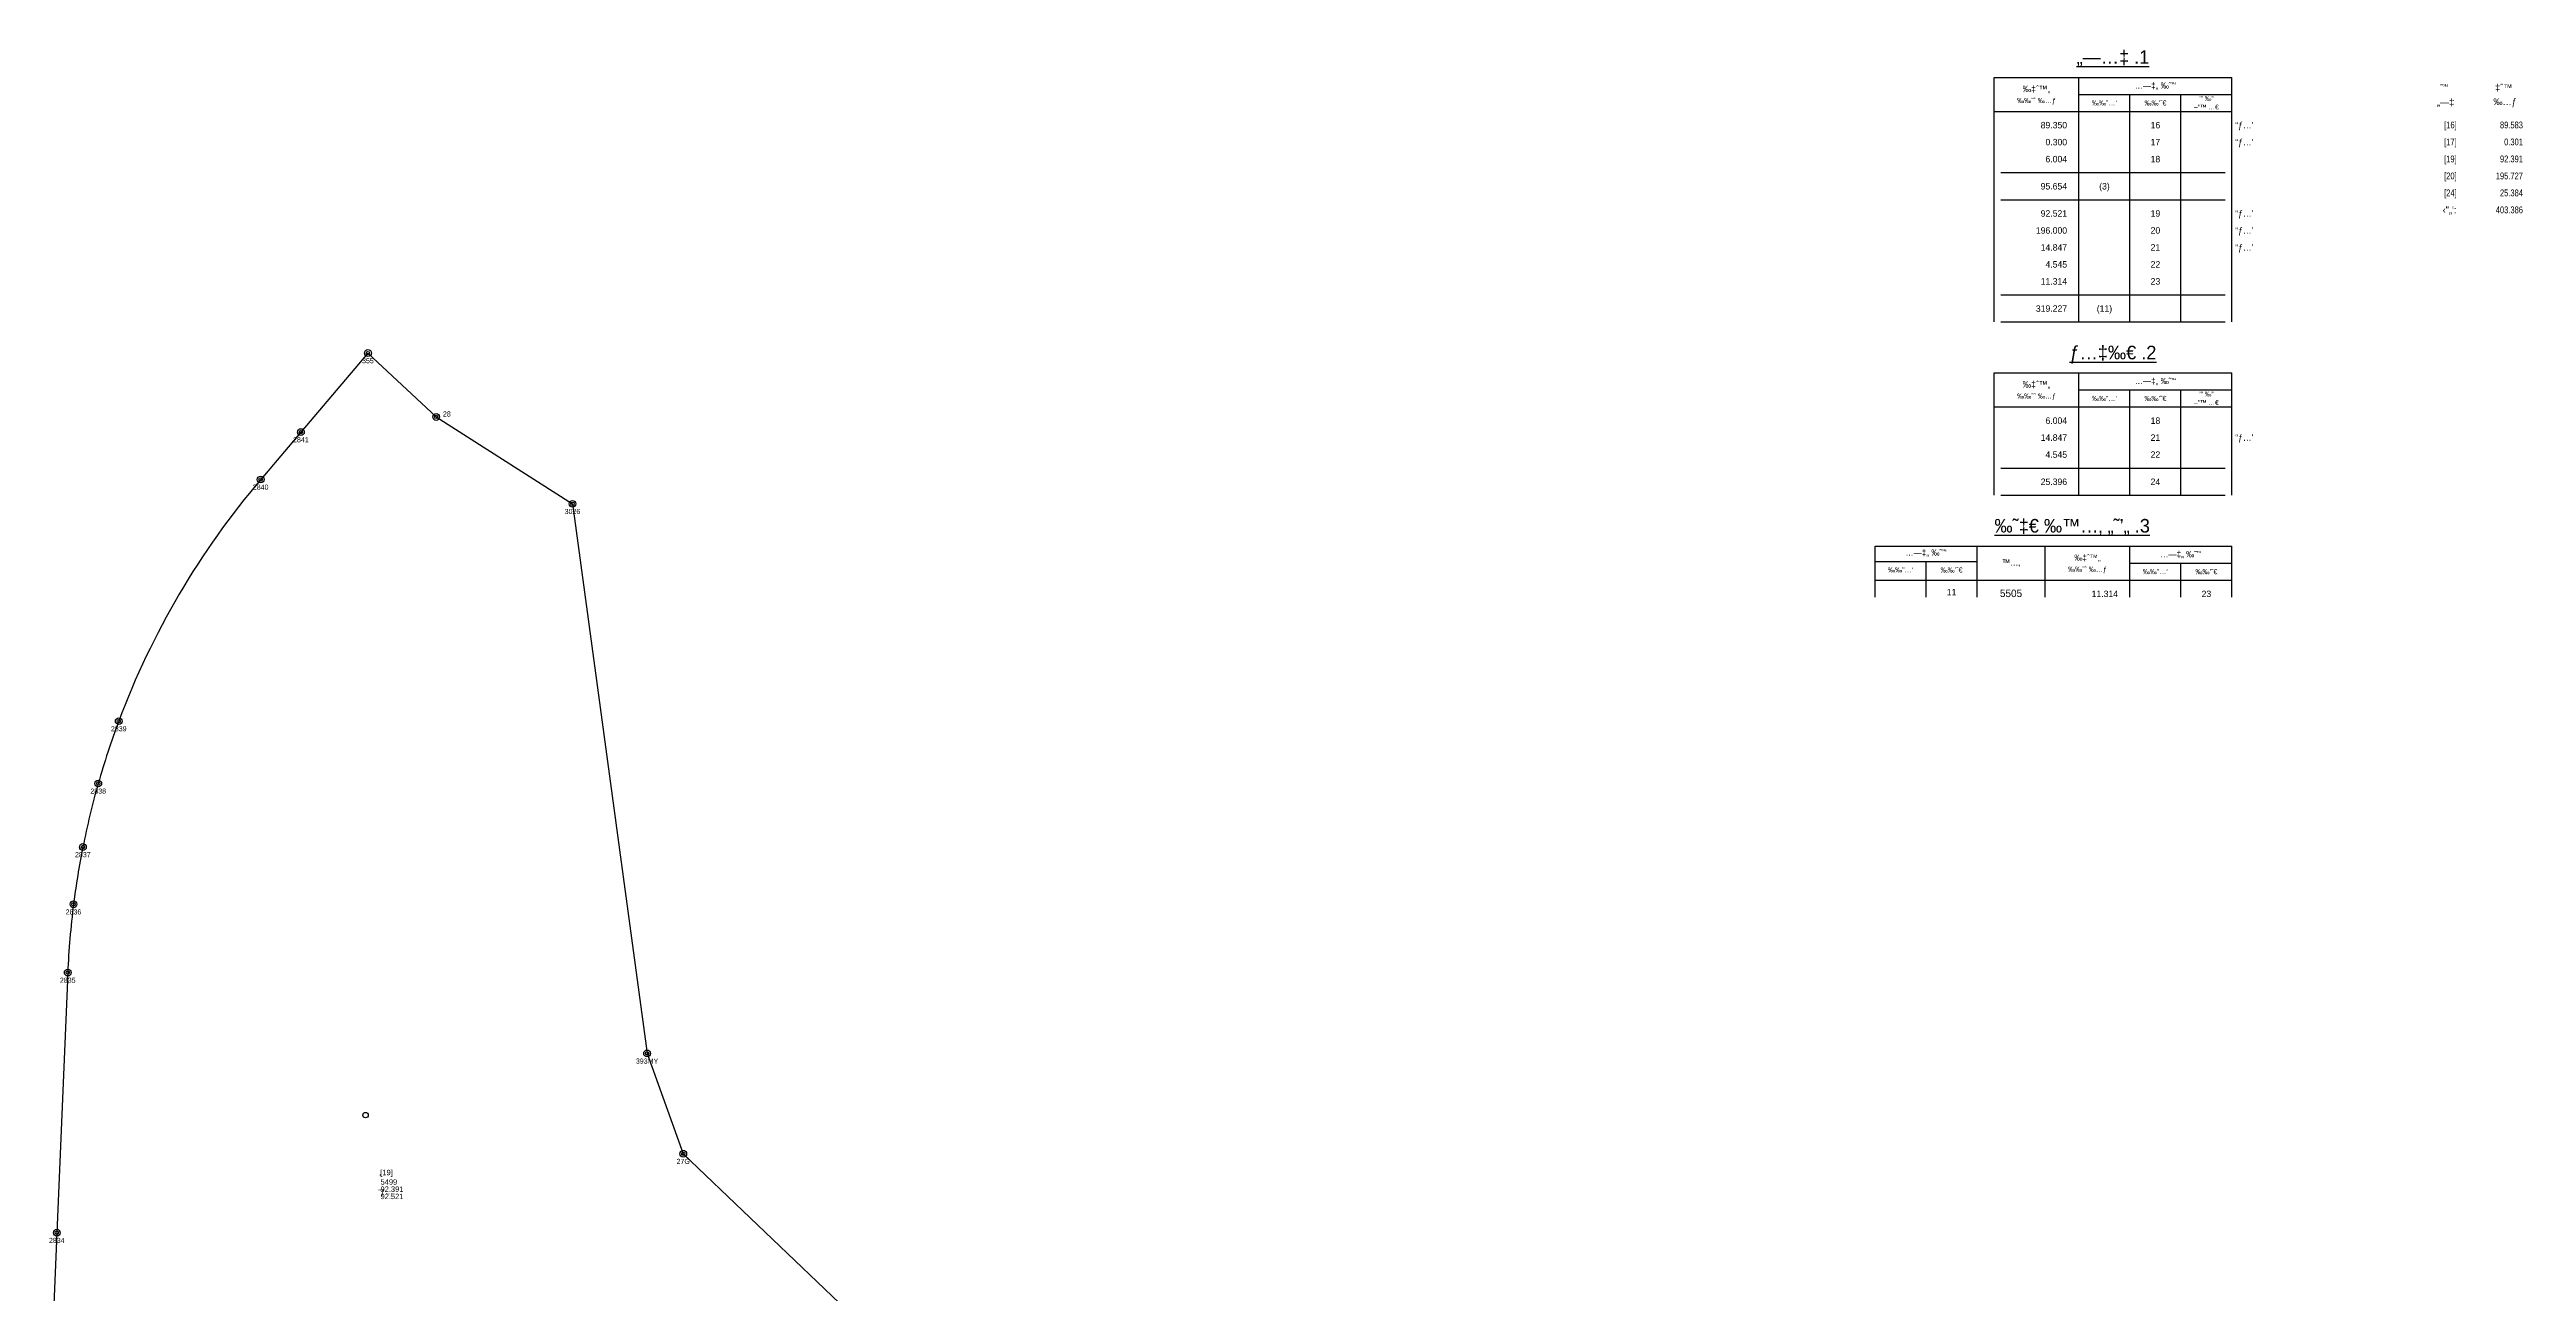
# Model space of a CAD drawing. Extents: x 197104 to 198332, y 664734 to 665998.
# Drawn here: x 197421 to 198332, y 665540 to 665998 of the extents above; entities that cross this region are included whole.
import ezdxf
from ezdxf.enums import TextEntityAlignment as Align

# ---------------------------------------------------------------- set-up
doc = ezdxf.new("R2010")
doc.units = 0
doc.header["$LTSCALE"] = 37.5
for name, color, linetype in [('DEF_POINT', 7, 'Continuous'), ('SRVS006', 2, 'Continuous'), ('UD_PCLP001', 7, 'EBB_LINE'), ('UD_PCLP004', 3, 'Continuous'), ('UD_PCLS008', 2, 'Continuous'), ('UD_PCLS011', 7, 'Continuous'), ('UD_REP_TABLES', 7, 'Continuous'), ('UD_SRVS006', 2, 'Continuous')]:
    doc.layers.add(name, color=color, linetype=linetype)
doc.layers.get('SRVS006').off()
doc.styles.add('HEBTXT', font='HEBTXT.shx')
doc.linetypes.add('EBB_LINE', pattern='A,0.25,[102,udShapes.shx,S=0.02,R=0,X=0,Y=0],0.5,[102,udShapes.shx,S=0.02,R=180,X=0,Y=0],0.25', length=1)

# ---------------------------------------------------------------- blocks, each defined once
blk = doc.blocks.new('SRVS006')
for radius in [1, 0.5]:
    blk.add_circle((0, 0), radius)
at = {"layer": 'DEFPOINTS'}
blk.add_circle((0, 0), 0.003, dxfattribs=at)
at = {"style": 'HEBTXT'}
blk.add_attdef('NAME', text='', height=1.5, dxfattribs=at).set_placement((-0.01061771158461511, -2.996116567604872), align=Align.CENTER)
for tag, p, flags in [('KIND', (0, -5.094272004600043), 1), ('HEIGHT', (0, -7.052192173242815), 1), ('SOURCE-CODE', (0, -9.010112341885588), 9), ('UDKIND', (0, -15.23796968273331), 9), ('MARK-CODE', (0, -10.96803251052836), 9), ('KIND_2', (0, -13.1523398847954), 9)]:
    blk.add_attdef(tag, p, '', height=1.5, dxfattribs=dict(at, flags=flags))
blk = doc.blocks.new('PCLS008')
at = {"layer": 'DEF_POINT'}
for p, q in [((0.1084545766352676, 0), (-0.1084545766352676, 0)), ((0, -0.1084545766352676), (0, 0.1084545766352676))]:
    blk.add_line(p, q, dxfattribs=at)
at = {"style": 'HEBTXT'}
blk.add_attdef('PARCEL', text='', height=1.5, dxfattribs=at).set_placement((0, 0.6999999999970897), align=Align.MIDDLE_CENTER)
at = {"style": 'HEBTXT', "flags": 1}
for tag, p in [('AREA_LEGAL', (0, -5.900000000001455)), ('AREA_CALC', (0, -3.900000000001455)), ('BLOCK', (0, -1.900000000001455)), ('LAND_USE', (0, -12.5)), ('CAPTION', (-0.1651017121039331, -14.19119258294813)), ('PLAN', (0, -10.5)), ('LOT', (0, -8.5))]:
    blk.add_attdef(tag, text='', height=1.5, dxfattribs=at).set_placement(p, align=Align.CENTER)
blk = doc.blocks.new('MRK')
blk.add_circle((0, 0), 1)
blk = doc.blocks.new('SU76_40')
for p, q in [((-70, 5), (0, 5)), ((-70, -5), (-70, 5)), ((-45, -5), (-45, 5)), ((-45, 0), (0, 0)), ((-30, -5), (-30, 0)), ((-15, -5), (-15, 0)), ((0, -5), (0, 5)), ((-70, -5), (0, -5))]:
    blk.add_line(p, q)
at = {"color": 2, "style": 'HEBTXT'}
for s, height, p in [('‰‡ˆ™„', 1.9, (-57.5, 1.5)), ('…—‡„ ‰˜”‘', 1.8, (-22.5, 2.5)), ('‰‰˜ˆ ‰…ƒ', 1.5, (-57.5, -2)), ('‰‰”…‘', 1.5, (-37.5, -2.5)), ('‰‰’˜€', 1.5, (-22.5, -2.5)), ('–"™ …€', 1.399999999999999, (-7.500235000000003, -3.725256000000001)), ('’" ‰”', 1.399999999999999, (-7.500235000000003, -1.225256000000001))]:
    blk.add_text(s, height=height, dxfattribs=at).set_placement(p, align=Align.MIDDLE)
at = {"style": 'HEBTXT'}
blk.add_attdef('TAB_NAME', text='', height=4, dxfattribs=at).set_placement((-35, 9), align=Align.CENTER)
blk = doc.blocks.new('SU76_41')
for p, q in [((-70, -5), (-70, 0)), ((-45, -5), (-45, 0)), ((-30, -5), (-30, 0)), ((-15, -5), (-15, 0)), ((0, -5), (0, 0))]:
    blk.add_line(p, q)
at = {"color": 2, "style": 'HEBTXT'}
blk.add_attdef('HN_AREA', text='', height=1.9, dxfattribs=at).set_placement((-48.5, -5), align=Align.RIGHT)
for tag, p in [('HN_FINAL', (-37.5, -5)), ('HN_TEMP', (-22.5, -5)), ('HN_TAB', (-7.5, -5))]:
    blk.add_attdef(tag, text='', height=1.9, dxfattribs=at).set_placement(p, align=Align.CENTER)
blk.add_attdef('REMARK', (1, -5), '', height=1.9, dxfattribs=at)
blk = doc.blocks.new('SU76_42')
for p, q in [((-70, -11), (-70, 0)), ((-45, -11), (-45, 0)), ((-30, -11), (-30, 0)), ((-15, -11), (-15, 0)), ((0, -11), (0, 0)), ((-68, -3), (-2, -3)), ((-68, -11), (-2, -11))]:
    blk.add_line(p, q)
at = {"color": 2, "style": 'HEBTXT'}
blk.add_attdef('HN_AREA', text='', height=1.9, dxfattribs=at).set_placement((-48.50000000000001, -8), align=Align.RIGHT)
for tag, p in [('HN_FINAL', (-37.5, -8)), ('HN_TEMP', (-22.5, -8)), ('HN_TAB', (-7.5, -8))]:
    blk.add_attdef(tag, text='', height=1.9, dxfattribs=at).set_placement(p, align=Align.CENTER)
blk.add_attdef('REMARK', (1, -8), '', height=2.5, dxfattribs=at)
blk = doc.blocks.new('SU76_45')
for p, q in [((-105, -5), (-105, 5)), ((-105, 5), (0, 5)), ((-105, 0.5), (-75, 0.5)), ((-90, -5), (-90, 0.5)), ((-75, -5), (-75, 5)), ((-55, -5), (-55, 5)), ((-30, -5), (-30, 5)), ((-30, 0), (0, 0)), ((-15, -5), (-15, 0)), ((0, -5), (0, 5)), ((-105, -5), (0, -5))]:
    blk.add_line(p, q)
at = {"color": 2, "style": 'HEBTXT'}
for s, height, p in [('…—‡„ ‰˜”‘', 1.8, (-90, 3)), ('™…‚', 1.8, (-65, 0)), ('‰‡ˆ™„', 1.8, (-42.5, 1.5)), ('…—‡„ ‰˜”‘', 1.8, (-15, 2.5)), ('‰‰”…‘', 1.5, (-97.5, -2)), ('‰‰’˜€', 1.5, (-82.5, -2)), ('‰‰˜ˆ ‰…ƒ', 1.5, (-42.5, -2)), ('‰‰”…‘', 1.5, (-22.5, -2.5)), ('‰‰’˜€', 1.5, (-7.5, -2.5))]:
    blk.add_text(s, height=height, dxfattribs=at).set_placement(p, align=Align.MIDDLE)
at = {"style": 'HEBTXT'}
blk.add_attdef('TAB_NAME', text='', height=4, dxfattribs=at).set_placement((-47, 9), align=Align.CENTER)
blk = doc.blocks.new('SU76_46')
for p, q in [((-105, -5), (-105, 0)), ((-90, -5), (-90, 0)), ((-75, -5), (-75, 0)), ((-55, -5), (-55, 0)), ((-30, -5), (-30, 0)), ((-15, -5), (-15, 0)), ((0, -5), (0, 0))]:
    blk.add_line(p, q)
at = {"color": 2, "style": 'HEBTXT'}
for tag, height, p in [('HN_FINAL2', 1.9, (-97.5, -4.5)), ('HN_TEMP2', 1.9, (-82.5, -4.5)), ('SU_GUS', 2.2, (-65, -5)), ('HN_FINAL', 1.9, (-22.5, -5)), ('HN_TEMP', 1.9, (-7.5, -5))]:
    blk.add_attdef(tag, text='', height=height, dxfattribs=at).set_placement(p, align=Align.CENTER)
blk.add_attdef('HN_AREA', text='', height=1.9, dxfattribs=at).set_placement((-33.5, -5), align=Align.RIGHT)
blk.add_attdef('REMARK', (1, -5), '', height=2.5, dxfattribs=at)
blk = doc.blocks.new('SU76_47')
at = {"color": 2, "style": 'HEBTXT'}
for s, p in [('˜”‘', (-25.66642035605037, 1.969708602991886)), ('‡ˆ™', (-8.146814726147568, 1.969708602991886)), ('„—‡', (-25.27361087827012, -2.428405051468871)), ('‰…ƒ', (-7.75400524836732, -2.428405051468871))]:
    blk.add_text(s, height=2, dxfattribs=at).set_placement(p, align=Align.MIDDLE)
blk = doc.blocks.new('SU76_48')
at = {"color": 2, "style": 'HEBTXT', "width": 0.8}
for tag, p in [('HN_NUMB', (-22, -5)), ('HN_AREA', (-2.5, -5))]:
    blk.add_attdef(tag, text='', height=2, dxfattribs=at).set_placement(p, align=Align.RIGHT)
blk = doc.blocks.new('SU76_49')
at = {"color": 0, "style": 'HEBTXT'}
blk.add_text('‹"„‘:', height=2, dxfattribs=at).set_placement((-22.04888350659973, -5), align=Align.RIGHT)
at = {"color": 0, "style": 'HEBTXT', "width": 0.8}
blk.add_attdef('HN_AREA', text='', height=2, dxfattribs=at).set_placement((-2.5, -5), align=Align.RIGHT)

msp = doc.modelspace()

# ---------------------------------------------------------------- linework, layer by layer
at = {"layer": 'UD_PCLP001'}
for p, q in [((197538.374, 665886.122), (197513.701, 665857.034)), ((197563.46, 665862.61), (197538.374, 665886.122)), ((197513.701, 665857.034), (197498.903, 665839.592)), ((197563.46, 665862.61), (197563.4727182385, 665862.6018930008)), ((197563.4727182385, 665862.6018930008), (197613.627, 665830.632)), ((197427.93, 665658.112), (197423.9, 665562.36)), ((197423.9, 665562.36), (197422.18, 665521.28))]:
    msp.add_line(p, q, dxfattribs=at)
for centre, radius, start, end in [((197727.6655569149, 665645.5087896113), 300.001, 139.6885725586814, 159.4825360231799), ((197727.6691097002, 665645.5154302847), 300.002, 159.4839616569693, 164.097764709322), ((197727.6730859542, 665645.5293882476), 300.002, 164.1005365233464, 168.6968104756566), ((197727.6637429547, 665645.4826639513), 300.002, 168.6877101989504, 172.7685987897186), ((197727.6671962546, 665645.5098896447), 300.002, 172.7738401397093, 177.5924818653561)]:
    msp.add_arc(centre, radius, start, end, dxfattribs=at)
at = {"layer": 'UD_PCLP004'}
for p, q in [((197613.627, 665830.632), (197641.062, 665628.358)), ((197641.062, 665628.358), (197654.374, 665591.436)), ((197654.374, 665591.436), (197743.169, 665506.621))]:
    msp.add_line(p, q, dxfattribs=at)

# ---------------------------------------------------------------- block references
at = {"layer": 'SRVS006', "xscale": 1.25, "yscale": 1.25, "zscale": 1.25}
for p in [(197538.374, 665886.122), (197563.46, 665862.61), (197513.701, 665857.034), (197498.903, 665839.592), (197613.627, 665830.632), (197446.695, 665750.657), (197439.148, 665727.715), (197433.49, 665704.33), (197430.048, 665683.246), (197427.93, 665658.112), (197641.062, 665628.358), (197654.374, 665591.436), (197423.9, 665562.36)]:
    msp.add_blockref('SRVS006', p, dxfattribs=at)
at = {"layer": 'UD_PCLS008'}
ref = msp.add_blockref('PCLS008', (197543.0024648376, 665583.5229879274), dxfattribs=dict(at, xscale=1.329742215937973, yscale=1.329742215937973, zscale=1.329742215937973))
ref.add_attrib('PARCEL', '[19]', dxfattribs={"layer": '0', "height": 1.994613323906959, "rotation": 359.9999995728566, "style": 'HEBTXT'}).set_placement((197545.1934943419, 665584.5405612778), align=Align.MIDDLE_CENTER)
ref.add_attrib('BLOCK', '5499', (197543.0024648376, 665580.065658166), dxfattribs={"layer": '0', "height": 1.994613323906959, "rotation": 359.9999995728566, "style": 'HEBTXT'})
ref.add_attrib('AREA_CALC', '92.391', (197543.0024648376, 665577.4061737341), dxfattribs={"layer": '0', "height": 1.994613323906959, "rotation": 359.9999995728566, "style": 'HEBTXT'})
ref.add_attrib('AREA_LEGAL', '92.521', (197543.0024648376, 665574.7466893023), dxfattribs={"layer": '0', "height": 1.994613323906959, "rotation": 359.9999995728566, "style": 'HEBTXT'})
ref.add_attrib('LAND_USE', '“ƒ…’', (197542.2448462417, 665576.531048046), dxfattribs={"layer": '0', "height": 1.994613323906959, "rotation": 359.9999995728566, "style": 'HEBTXT'})
at = {"layer": 'UD_PCLS011'}
msp.add_blockref('MRK', (197537.4862951442, 665605.6456802768), dxfattribs=at)
at = {"layer": 'UD_REP_TABLES', "xscale": 1.25, "yscale": 1.25}
for name, p, values in [('SU76_40', (198224.1110697801, 665981.3161487413), {'TAB_NAME': '%%u„—…‡ .1'}), ('SU76_41', (198224.1110697801, 665975.0661487413), {'HN_TEMP': '16', 'HN_AREA': '89.350', 'REMARK': '“ƒ…’'}), ('SU76_41', (198224.1110697801, 665968.8161487413), {'HN_TEMP': '17', 'HN_AREA': '0.300', 'REMARK': '“ƒ…’'}), ('SU76_48', (198334.3160743533, 665975.0661487413), {'HN_NUMB': '[16]', 'HN_AREA': '89.583'}), ('SU76_48', (198334.3160743533, 665968.8161487413), {'HN_NUMB': '[17]', 'HN_AREA': '0.301'}), ('SU76_41', (198224.1110697801, 665962.5661487413), {'HN_TEMP': '18', 'HN_AREA': '6.004'}), ('SU76_42', (198224.1110697801, 665956.3161487413), {'HN_FINAL': '(3)', 'HN_AREA': '95.654'}), ('SU76_48', (198334.3160743533, 665962.5661487413), {'HN_NUMB': '[19]', 'HN_AREA': '92.391'}), ('SU76_48', (198334.3160743533, 665956.3161487413), {'HN_NUMB': '[20]', 'HN_AREA': '195.727'}), ('SU76_48', (198334.3160743533, 665950.0661487413), {'HN_NUMB': '[24]', 'HN_AREA': '25.384'}), ('SU76_41', (198224.1110697801, 665942.5661487413), {'HN_TEMP': '19', 'HN_AREA': '92.521', 'REMARK': '“ƒ…’'}), ('SU76_41', (198224.1110697801, 665936.3161487413), {'HN_TEMP': '20', 'HN_AREA': '196.000', 'REMARK': '“ƒ…’'}), ('SU76_49', (198334.3160743533, 665943.8161487413), {'HN_AREA': '403.386'}), ('SU76_41', (198224.1110697801, 665930.0661487413), {'HN_TEMP': '21', 'HN_AREA': '14.847', 'REMARK': '“ƒ…’'}), ('SU76_41', (198224.1110697801, 665923.8161487413), {'HN_TEMP': '22', 'HN_AREA': '4.545'}), ('SU76_41', (198224.1110697801, 665917.5661487413), {'HN_TEMP': '23', 'HN_AREA': '11.314'}), ('SU76_42', (198224.1110697801, 665911.3161487413), {'HN_FINAL': '(11)', 'HN_AREA': '319.227'}), ('SU76_40', (198224.1110697801, 665872.5661487413), {'TAB_NAME': '%%uƒ…‡‰€ .2'}), ('SU76_41', (198224.1110697801, 665866.3161487413), {'HN_TEMP': '18', 'HN_AREA': '6.004'}), ('SU76_41', (198224.1110697801, 665860.0661487413), {'HN_TEMP': '21', 'HN_AREA': '14.847', 'REMARK': '“ƒ…’'}), ('SU76_41', (198224.1110697801, 665853.8161487413), {'HN_TEMP': '22', 'HN_AREA': '4.545'}), ('SU76_42', (198224.1110697801, 665847.5661487413), {'HN_TEMP': ' 24 ', 'HN_AREA': '25.396'}), ('SU76_45', (198224.1110697801, 665808.8161487413), {'TAB_NAME': '%%u‰˜‡€ ‰™…‚ „˜’„ .3'}), ('SU76_46', (198224.1110697801, 665802.5661487413), {'HN_TEMP': '23', 'HN_AREA': '11.314', 'SU_GUS': '5505', 'HN_TEMP2': '11'})]:
    msp.add_blockref(name, p, dxfattribs=at).add_auto_attribs(values)
msp.add_blockref('SU76_47', (198334.3160743533, 665981.3161487413), dxfattribs=at)
at = {"layer": 'UD_SRVS006', "xscale": 1.25, "yscale": 1.25, "zscale": 1.25}
for p, values in [((197538.374, 665886.122), {'NAME': '355'}), ((197513.701, 665857.034), {'NAME': '2841'}), ((197498.903, 665839.592), {'NAME': '2840'}), ((197613.627, 665830.632), {'NAME': '3026'}), ((197446.695, 665750.657), {'NAME': '2839'}), ((197439.148, 665727.715), {'NAME': '2838'}), ((197433.49, 665704.33), {'NAME': '2837'}), ((197430.048, 665683.246), {'NAME': '2836'}), ((197427.93, 665658.112), {'NAME': '2835'}), ((197641.062, 665628.358), {'NAME': '393MY'}), ((197654.374, 665591.436), {'NAME': '27G'}), ((197423.9, 665562.36), {'NAME': '2834'})]:
    msp.add_blockref('SRVS006', p, dxfattribs=at).add_auto_attribs(values)
at = {"layer": 'UD_SRVS006'}
ref = msp.add_blockref('SRVS006', (197563.46, 665862.61), dxfattribs=dict(at, xscale=1.25, yscale=1.25, zscale=1.25))
ref.add_attrib('NAME', '28', dxfattribs={"layer": '0', "height": 1.875, "style": 'HEBTXT'}).set_placement((197567.3907715938, 665862.7632735794), align=Align.CENTER)

doc.saveas('drawing.dxf')
